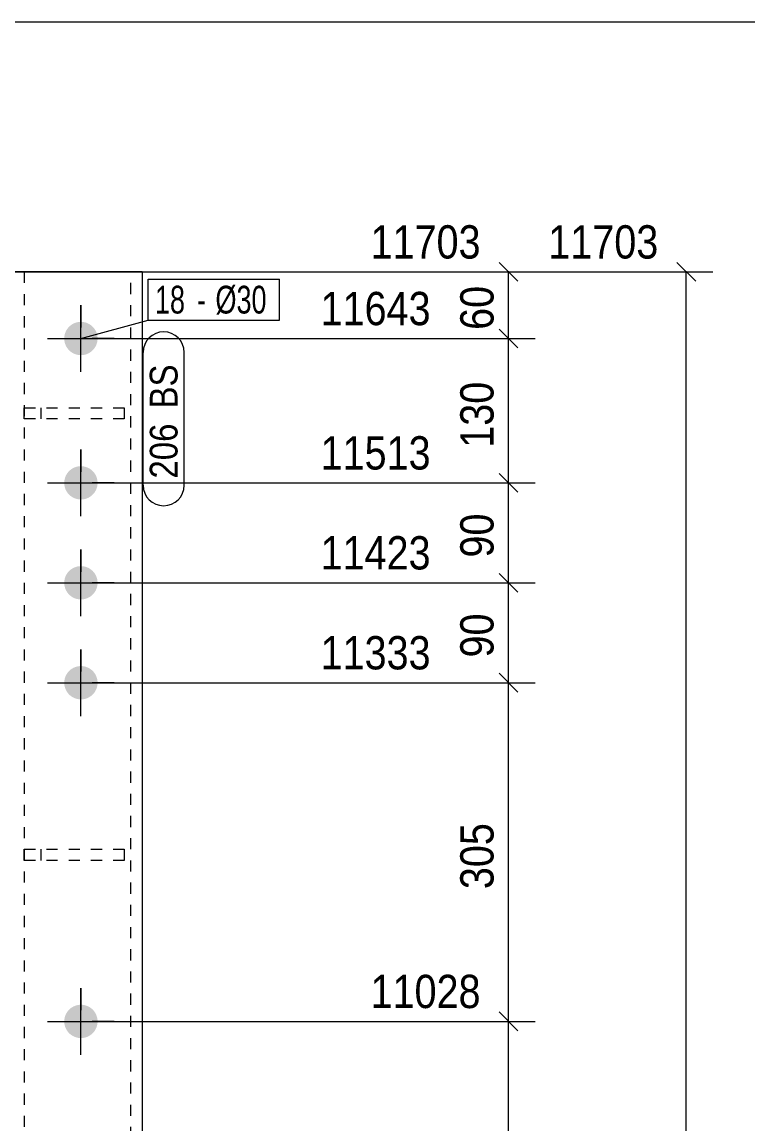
# Model space of a CAD drawing. Header units: millimetres. Extents: x 2 to 579, y 1 to 405.
# Drawn here: x 122.7 to 188, y 305.8 to 405 of the extents above; entities that cross this region are included whole.
import ezdxf

# ---------------------------------------------------------------- set-up
doc = ezdxf.new("R2010")
doc.units = ezdxf.units.MM
doc.linetypes.add('XKITLINE00', pattern=[0])
doc.linetypes.add('XKITLINE01', pattern=[4, 1, -1, 1, -1])
for name, color, linetype, lineweight in [('Bolt', 3, 'Continuous', 0), ('BoltMark', 7, 'Continuous', 0), ('Dimensions', 7, 'Continuous', 0), ('DrawingSheet', 5, 'Continuous', 0), ('Part', 2, 'Continuous', 0), ('PartMark', 7, 'Continuous', 0)]:
    doc.layers.add(name, color=color, linetype=linetype, lineweight=lineweight)
doc.styles.add('ARIAL', font='ARIAL.TTF')
doc.styles.add('ARIAL_NARROW', font='ARIALN.TTF')

# ---------------------------------------------------------------- blocks, each defined once
blk = doc.blocks.new('*A25')
at = {"layer": 'Bolt', "color": 3, "linetype": 'XKITLINE00', "lineweight": 0}
for p, q in [((127.95, 379.5), (127.95, 377.502)), ((124.95, 376.5), (126.948, 376.5)), ((130.95, 376.5), (128.952, 376.5)), ((127.95, 373.5), (127.95, 375.498)), ((127.95, 366.5), (127.95, 364.502)), ((124.95, 363.5), (126.948, 363.5)), ((130.95, 363.5), (128.952, 363.5)), ((127.95, 360.5), (127.95, 362.498)), ((127.95, 357.5), (127.95, 355.502)), ((124.95, 354.5), (126.948, 354.5)), ((130.95, 354.5), (128.952, 354.5)), ((127.95, 351.5), (127.95, 353.498)), ((127.95, 348.5), (127.95, 346.502)), ((124.95, 345.5), (126.948, 345.5)), ((130.95, 345.5), (128.952, 345.5)), ((127.95, 342.5), (127.95, 344.498)), ((127.95, 318), (127.95, 316.002)), ((124.95, 315), (126.948, 315)), ((130.95, 315), (128.952, 315)), ((127.95, 312), (127.95, 313.998))]:
    blk.add_line(p, q, dxfattribs=at)
blk = doc.blocks.new('*A26')
at = {"layer": 'Bolt'}
for points in [[(126.45, 376.537), (126.452, 376.574), (126.454, 376.61), (126.457, 376.647), (126.461, 376.684), (126.466, 376.72), (126.472, 376.756), (126.479, 376.793), (126.486, 376.829), (126.495, 376.864), (126.504, 376.9), (126.515, 376.935), (126.526, 376.971), (126.538, 377.005), (126.551, 377.04), (126.564, 377.074), (126.579, 377.108), (126.594, 377.141), (126.61, 377.174), (126.627, 377.207), (126.645, 377.239), (126.663, 377.271), (126.683, 377.302), (126.703, 377.333), (126.724, 377.364), (126.745, 377.394), (126.767, 377.423), (126.79, 377.452), (126.814, 377.48), (126.839, 377.507), (126.864, 377.534), (126.889, 377.561), (126.916, 377.586), (126.943, 377.611), (126.97, 377.636), (126.998, 377.66), (127.027, 377.683), (127.056, 377.705), (127.086, 377.726), (127.117, 377.747), (127.148, 377.767), (127.179, 377.787), (127.211, 377.805), (127.243, 377.823), (127.276, 377.84), (127.309, 377.856), (127.342, 377.871), (127.376, 377.886), (127.41, 377.899), (127.445, 377.912), (127.479, 377.924), (127.515, 377.935), (127.55, 377.946), (127.586, 377.955), (127.621, 377.964), (127.657, 377.971), (127.694, 377.978), (127.73, 377.984), (127.766, 377.989), (127.803, 377.993), (127.84, 377.996), (127.876, 377.998), (127.913, 378), (127.95, 378), (127.987, 378), (128.024, 377.998), (128.06, 377.996), (128.097, 377.993), (128.134, 377.989), (128.17, 377.984), (128.206, 377.978), (128.243, 377.971), (128.279, 377.964), (128.314, 377.955), (128.35, 377.946), (128.385, 377.935), (128.421, 377.924), (128.455, 377.912), (128.49, 377.899), (128.524, 377.886), (128.558, 377.871), (128.591, 377.856), (128.624, 377.84), (128.657, 377.823), (128.689, 377.805), (128.721, 377.787), (128.752, 377.767), (128.783, 377.747), (128.814, 377.726), (128.844, 377.705), (128.873, 377.683), (128.902, 377.66), (128.93, 377.636), (128.957, 377.611), (128.984, 377.586), (129.011, 377.561), (129.036, 377.534), (129.061, 377.507), (129.086, 377.48), (129.11, 377.452), (129.133, 377.423), (129.155, 377.394), (129.176, 377.364), (129.197, 377.333), (129.217, 377.302), (129.237, 377.271), (129.255, 377.239), (129.273, 377.207), (129.29, 377.174), (129.306, 377.141), (129.321, 377.108), (129.336, 377.074), (129.349, 377.04), (129.362, 377.005), (129.374, 376.971), (129.385, 376.935), (129.396, 376.9), (129.405, 376.864), (129.414, 376.829), (129.421, 376.793), (129.428, 376.756), (129.434, 376.72), (129.439, 376.684), (129.443, 376.647), (129.446, 376.61), (129.448, 376.574), (129.45, 376.537), (129.45, 376.5), (129.45, 376.463), (129.448, 376.426), (129.446, 376.39), (129.443, 376.353), (129.439, 376.316), (129.434, 376.28), (129.428, 376.244), (129.421, 376.207), (129.414, 376.171), (129.405, 376.136), (129.396, 376.1), (129.385, 376.065), (129.374, 376.029), (129.362, 375.995), (129.349, 375.96), (129.336, 375.926), (129.321, 375.892), (129.306, 375.859), (129.29, 375.826), (129.273, 375.793), (129.255, 375.761), (129.237, 375.729), (129.217, 375.698), (129.197, 375.667), (129.176, 375.636), (129.155, 375.606), (129.133, 375.577), (129.11, 375.548), (129.086, 375.52), (129.061, 375.493), (129.036, 375.466), (129.011, 375.439), (128.984, 375.414), (128.957, 375.389), (128.93, 375.364), (128.902, 375.34), (128.873, 375.317), (128.844, 375.295), (128.814, 375.274), (128.783, 375.253), (128.752, 375.233), (128.721, 375.213), (128.689, 375.195), (128.657, 375.177), (128.624, 375.16), (128.591, 375.144), (128.558, 375.129), (128.524, 375.114), (128.49, 375.101), (128.455, 375.088), (128.421, 375.076), (128.385, 375.065), (128.35, 375.054), (128.314, 375.045), (128.279, 375.036), (128.243, 375.029), (128.206, 375.022), (128.17, 375.016), (128.134, 375.011), (128.097, 375.007), (128.06, 375.004), (128.024, 375.002), (127.987, 375), (127.95, 375), (127.913, 375), (127.876, 375.002), (127.84, 375.004), (127.803, 375.007), (127.766, 375.011), (127.73, 375.016), (127.694, 375.022), (127.657, 375.029), (127.621, 375.036), (127.586, 375.045), (127.55, 375.054), (127.515, 375.065), (127.479, 375.076), (127.445, 375.088), (127.41, 375.101), (127.376, 375.114), (127.342, 375.129), (127.309, 375.144), (127.276, 375.16), (127.243, 375.177), (127.211, 375.195), (127.179, 375.213), (127.148, 375.233), (127.117, 375.253), (127.086, 375.274), (127.056, 375.295), (127.027, 375.317), (126.998, 375.34), (126.97, 375.364), (126.943, 375.389), (126.916, 375.414), (126.889, 375.439), (126.864, 375.466), (126.839, 375.493), (126.814, 375.52), (126.79, 375.548), (126.767, 375.577), (126.745, 375.606), (126.724, 375.636), (126.703, 375.667), (126.683, 375.698), (126.663, 375.729), (126.645, 375.761), (126.627, 375.793), (126.61, 375.826), (126.594, 375.859), (126.579, 375.892), (126.564, 375.926), (126.551, 375.96), (126.538, 375.995), (126.526, 376.029), (126.515, 376.065), (126.504, 376.1), (126.495, 376.136), (126.486, 376.171), (126.479, 376.207), (126.472, 376.244), (126.466, 376.28), (126.461, 376.316), (126.457, 376.353), (126.454, 376.39), (126.452, 376.426), (126.45, 376.463), (126.45, 376.5)], [(126.45, 363.537), (126.452, 363.574), (126.454, 363.61), (126.457, 363.647), (126.461, 363.684), (126.466, 363.72), (126.472, 363.756), (126.479, 363.793), (126.486, 363.829), (126.495, 363.864), (126.504, 363.9), (126.515, 363.935), (126.526, 363.971), (126.538, 364.005), (126.551, 364.04), (126.564, 364.074), (126.579, 364.108), (126.594, 364.141), (126.61, 364.174), (126.627, 364.207), (126.645, 364.239), (126.663, 364.271), (126.683, 364.302), (126.703, 364.333), (126.724, 364.364), (126.745, 364.394), (126.767, 364.423), (126.79, 364.452), (126.814, 364.48), (126.839, 364.507), (126.864, 364.534), (126.889, 364.561), (126.916, 364.586), (126.943, 364.611), (126.97, 364.636), (126.998, 364.66), (127.027, 364.683), (127.056, 364.705), (127.086, 364.726), (127.117, 364.747), (127.148, 364.767), (127.179, 364.787), (127.211, 364.805), (127.243, 364.823), (127.276, 364.84), (127.309, 364.856), (127.342, 364.871), (127.376, 364.886), (127.41, 364.899), (127.445, 364.912), (127.479, 364.924), (127.515, 364.935), (127.55, 364.946), (127.586, 364.955), (127.621, 364.964), (127.657, 364.971), (127.694, 364.978), (127.73, 364.984), (127.766, 364.989), (127.803, 364.993), (127.84, 364.996), (127.876, 364.998), (127.913, 365), (127.95, 365), (127.987, 365), (128.024, 364.998), (128.06, 364.996), (128.097, 364.993), (128.134, 364.989), (128.17, 364.984), (128.206, 364.978), (128.243, 364.971), (128.279, 364.964), (128.314, 364.955), (128.35, 364.946), (128.385, 364.935), (128.421, 364.924), (128.455, 364.912), (128.49, 364.899), (128.524, 364.886), (128.558, 364.871), (128.591, 364.856), (128.624, 364.84), (128.657, 364.823), (128.689, 364.805), (128.721, 364.787), (128.752, 364.767), (128.783, 364.747), (128.814, 364.726), (128.844, 364.705), (128.873, 364.683), (128.902, 364.66), (128.93, 364.636), (128.957, 364.611), (128.984, 364.586), (129.011, 364.561), (129.036, 364.534), (129.061, 364.507), (129.086, 364.48), (129.11, 364.452), (129.133, 364.423), (129.155, 364.394), (129.176, 364.364), (129.197, 364.333), (129.217, 364.302), (129.237, 364.271), (129.255, 364.239), (129.273, 364.207), (129.29, 364.174), (129.306, 364.141), (129.321, 364.108), (129.336, 364.074), (129.349, 364.04), (129.362, 364.005), (129.374, 363.971), (129.385, 363.935), (129.396, 363.9), (129.405, 363.864), (129.414, 363.829), (129.421, 363.793), (129.428, 363.756), (129.434, 363.72), (129.439, 363.684), (129.443, 363.647), (129.446, 363.61), (129.448, 363.574), (129.45, 363.537), (129.45, 363.5), (129.45, 363.463), (129.448, 363.426), (129.446, 363.39), (129.443, 363.353), (129.439, 363.316), (129.434, 363.28), (129.428, 363.244), (129.421, 363.207), (129.414, 363.171), (129.405, 363.136), (129.396, 363.1), (129.385, 363.065), (129.374, 363.029), (129.362, 362.995), (129.349, 362.96), (129.336, 362.926), (129.321, 362.892), (129.306, 362.859), (129.29, 362.826), (129.273, 362.793), (129.255, 362.761), (129.237, 362.729), (129.217, 362.698), (129.197, 362.667), (129.176, 362.636), (129.155, 362.606), (129.133, 362.577), (129.11, 362.548), (129.086, 362.52), (129.061, 362.493), (129.036, 362.466), (129.011, 362.439), (128.984, 362.414), (128.957, 362.389), (128.93, 362.364), (128.902, 362.34), (128.873, 362.317), (128.844, 362.295), (128.814, 362.274), (128.783, 362.253), (128.752, 362.233), (128.721, 362.213), (128.689, 362.195), (128.657, 362.177), (128.624, 362.16), (128.591, 362.144), (128.558, 362.129), (128.524, 362.114), (128.49, 362.101), (128.455, 362.088), (128.421, 362.076), (128.385, 362.065), (128.35, 362.054), (128.314, 362.045), (128.279, 362.036), (128.243, 362.029), (128.206, 362.022), (128.17, 362.016), (128.134, 362.011), (128.097, 362.007), (128.06, 362.004), (128.024, 362.002), (127.987, 362), (127.95, 362), (127.913, 362), (127.876, 362.002), (127.84, 362.004), (127.803, 362.007), (127.766, 362.011), (127.73, 362.016), (127.694, 362.022), (127.657, 362.029), (127.621, 362.036), (127.586, 362.045), (127.55, 362.054), (127.515, 362.065), (127.479, 362.076), (127.445, 362.088), (127.41, 362.101), (127.376, 362.114), (127.342, 362.129), (127.309, 362.144), (127.276, 362.16), (127.243, 362.177), (127.211, 362.195), (127.179, 362.213), (127.148, 362.233), (127.117, 362.253), (127.086, 362.274), (127.056, 362.295), (127.027, 362.317), (126.998, 362.34), (126.97, 362.364), (126.943, 362.389), (126.916, 362.414), (126.889, 362.439), (126.864, 362.466), (126.839, 362.493), (126.814, 362.52), (126.79, 362.548), (126.767, 362.577), (126.745, 362.606), (126.724, 362.636), (126.703, 362.667), (126.683, 362.698), (126.663, 362.729), (126.645, 362.761), (126.627, 362.793), (126.61, 362.826), (126.594, 362.859), (126.579, 362.892), (126.564, 362.926), (126.551, 362.96), (126.538, 362.995), (126.526, 363.029), (126.515, 363.065), (126.504, 363.1), (126.495, 363.136), (126.486, 363.171), (126.479, 363.207), (126.472, 363.244), (126.466, 363.28), (126.461, 363.316), (126.457, 363.353), (126.454, 363.39), (126.452, 363.426), (126.45, 363.463), (126.45, 363.5)], [(126.45, 354.537), (126.452, 354.574), (126.454, 354.61), (126.457, 354.647), (126.461, 354.684), (126.466, 354.72), (126.472, 354.756), (126.479, 354.793), (126.486, 354.829), (126.495, 354.864), (126.504, 354.9), (126.515, 354.935), (126.526, 354.971), (126.538, 355.005), (126.551, 355.04), (126.564, 355.074), (126.579, 355.108), (126.594, 355.141), (126.61, 355.174), (126.627, 355.207), (126.645, 355.239), (126.663, 355.271), (126.683, 355.302), (126.703, 355.333), (126.724, 355.364), (126.745, 355.394), (126.767, 355.423), (126.79, 355.452), (126.814, 355.48), (126.839, 355.507), (126.864, 355.534), (126.889, 355.561), (126.916, 355.586), (126.943, 355.611), (126.97, 355.636), (126.998, 355.66), (127.027, 355.683), (127.056, 355.705), (127.086, 355.726), (127.117, 355.747), (127.148, 355.767), (127.179, 355.787), (127.211, 355.805), (127.243, 355.823), (127.276, 355.84), (127.309, 355.856), (127.342, 355.871), (127.376, 355.886), (127.41, 355.899), (127.445, 355.912), (127.479, 355.924), (127.515, 355.935), (127.55, 355.946), (127.586, 355.955), (127.621, 355.964), (127.657, 355.971), (127.694, 355.978), (127.73, 355.984), (127.766, 355.989), (127.803, 355.993), (127.84, 355.996), (127.876, 355.998), (127.913, 356), (127.95, 356), (127.987, 356), (128.024, 355.998), (128.06, 355.996), (128.097, 355.993), (128.134, 355.989), (128.17, 355.984), (128.206, 355.978), (128.243, 355.971), (128.279, 355.964), (128.314, 355.955), (128.35, 355.946), (128.385, 355.935), (128.421, 355.924), (128.455, 355.912), (128.49, 355.899), (128.524, 355.886), (128.558, 355.871), (128.591, 355.856), (128.624, 355.84), (128.657, 355.823), (128.689, 355.805), (128.721, 355.787), (128.752, 355.767), (128.783, 355.747), (128.814, 355.726), (128.844, 355.705), (128.873, 355.683), (128.902, 355.66), (128.93, 355.636), (128.957, 355.611), (128.984, 355.586), (129.011, 355.561), (129.036, 355.534), (129.061, 355.507), (129.086, 355.48), (129.11, 355.452), (129.133, 355.423), (129.155, 355.394), (129.176, 355.364), (129.197, 355.333), (129.217, 355.302), (129.237, 355.271), (129.255, 355.239), (129.273, 355.207), (129.29, 355.174), (129.306, 355.141), (129.321, 355.108), (129.336, 355.074), (129.349, 355.04), (129.362, 355.005), (129.374, 354.971), (129.385, 354.935), (129.396, 354.9), (129.405, 354.864), (129.414, 354.829), (129.421, 354.793), (129.428, 354.756), (129.434, 354.72), (129.439, 354.684), (129.443, 354.647), (129.446, 354.61), (129.448, 354.574), (129.45, 354.537), (129.45, 354.5), (129.45, 354.463), (129.448, 354.426), (129.446, 354.39), (129.443, 354.353), (129.439, 354.316), (129.434, 354.28), (129.428, 354.244), (129.421, 354.207), (129.414, 354.171), (129.405, 354.136), (129.396, 354.1), (129.385, 354.065), (129.374, 354.029), (129.362, 353.995), (129.349, 353.96), (129.336, 353.926), (129.321, 353.892), (129.306, 353.859), (129.29, 353.826), (129.273, 353.793), (129.255, 353.761), (129.237, 353.729), (129.217, 353.698), (129.197, 353.667), (129.176, 353.636), (129.155, 353.606), (129.133, 353.577), (129.11, 353.548), (129.086, 353.52), (129.061, 353.493), (129.036, 353.466), (129.011, 353.439), (128.984, 353.414), (128.957, 353.389), (128.93, 353.364), (128.902, 353.34), (128.873, 353.317), (128.844, 353.295), (128.814, 353.274), (128.783, 353.253), (128.752, 353.233), (128.721, 353.213), (128.689, 353.195), (128.657, 353.177), (128.624, 353.16), (128.591, 353.144), (128.558, 353.129), (128.524, 353.114), (128.49, 353.101), (128.455, 353.088), (128.421, 353.076), (128.385, 353.065), (128.35, 353.054), (128.314, 353.045), (128.279, 353.036), (128.243, 353.029), (128.206, 353.022), (128.17, 353.016), (128.134, 353.011), (128.097, 353.007), (128.06, 353.004), (128.024, 353.002), (127.987, 353), (127.95, 353), (127.913, 353), (127.876, 353.002), (127.84, 353.004), (127.803, 353.007), (127.766, 353.011), (127.73, 353.016), (127.694, 353.022), (127.657, 353.029), (127.621, 353.036), (127.586, 353.045), (127.55, 353.054), (127.515, 353.065), (127.479, 353.076), (127.445, 353.088), (127.41, 353.101), (127.376, 353.114), (127.342, 353.129), (127.309, 353.144), (127.276, 353.16), (127.243, 353.177), (127.211, 353.195), (127.179, 353.213), (127.148, 353.233), (127.117, 353.253), (127.086, 353.274), (127.056, 353.295), (127.027, 353.317), (126.998, 353.34), (126.97, 353.364), (126.943, 353.389), (126.916, 353.414), (126.889, 353.439), (126.864, 353.466), (126.839, 353.493), (126.814, 353.52), (126.79, 353.548), (126.767, 353.577), (126.745, 353.606), (126.724, 353.636), (126.703, 353.667), (126.683, 353.698), (126.663, 353.729), (126.645, 353.761), (126.627, 353.793), (126.61, 353.826), (126.594, 353.859), (126.579, 353.892), (126.564, 353.926), (126.551, 353.96), (126.538, 353.995), (126.526, 354.029), (126.515, 354.065), (126.504, 354.1), (126.495, 354.136), (126.486, 354.171), (126.479, 354.207), (126.472, 354.244), (126.466, 354.28), (126.461, 354.316), (126.457, 354.353), (126.454, 354.39), (126.452, 354.426), (126.45, 354.463), (126.45, 354.5)], [(126.45, 345.537), (126.452, 345.574), (126.454, 345.61), (126.457, 345.647), (126.461, 345.684), (126.466, 345.72), (126.472, 345.756), (126.479, 345.793), (126.486, 345.829), (126.495, 345.864), (126.504, 345.9), (126.515, 345.935), (126.526, 345.971), (126.538, 346.005), (126.551, 346.04), (126.564, 346.074), (126.579, 346.108), (126.594, 346.141), (126.61, 346.174), (126.627, 346.207), (126.645, 346.239), (126.663, 346.271), (126.683, 346.302), (126.703, 346.333), (126.724, 346.364), (126.745, 346.394), (126.767, 346.423), (126.79, 346.452), (126.814, 346.48), (126.839, 346.507), (126.864, 346.534), (126.889, 346.561), (126.916, 346.586), (126.943, 346.611), (126.97, 346.636), (126.998, 346.66), (127.027, 346.683), (127.056, 346.705), (127.086, 346.726), (127.117, 346.747), (127.148, 346.767), (127.179, 346.787), (127.211, 346.805), (127.243, 346.823), (127.276, 346.84), (127.309, 346.856), (127.342, 346.871), (127.376, 346.886), (127.41, 346.899), (127.445, 346.912), (127.479, 346.924), (127.515, 346.935), (127.55, 346.946), (127.586, 346.955), (127.621, 346.964), (127.657, 346.971), (127.694, 346.978), (127.73, 346.984), (127.766, 346.989), (127.803, 346.993), (127.84, 346.996), (127.876, 346.998), (127.913, 347), (127.95, 347), (127.987, 347), (128.024, 346.998), (128.06, 346.996), (128.097, 346.993), (128.134, 346.989), (128.17, 346.984), (128.206, 346.978), (128.243, 346.971), (128.279, 346.964), (128.314, 346.955), (128.35, 346.946), (128.385, 346.935), (128.421, 346.924), (128.455, 346.912), (128.49, 346.899), (128.524, 346.886), (128.558, 346.871), (128.591, 346.856), (128.624, 346.84), (128.657, 346.823), (128.689, 346.805), (128.721, 346.787), (128.752, 346.767), (128.783, 346.747), (128.814, 346.726), (128.844, 346.705), (128.873, 346.683), (128.902, 346.66), (128.93, 346.636), (128.957, 346.611), (128.984, 346.586), (129.011, 346.561), (129.036, 346.534), (129.061, 346.507), (129.086, 346.48), (129.11, 346.452), (129.133, 346.423), (129.155, 346.394), (129.176, 346.364), (129.197, 346.333), (129.217, 346.302), (129.237, 346.271), (129.255, 346.239), (129.273, 346.207), (129.29, 346.174), (129.306, 346.141), (129.321, 346.108), (129.336, 346.074), (129.349, 346.04), (129.362, 346.005), (129.374, 345.971), (129.385, 345.935), (129.396, 345.9), (129.405, 345.864), (129.414, 345.829), (129.421, 345.793), (129.428, 345.756), (129.434, 345.72), (129.439, 345.684), (129.443, 345.647), (129.446, 345.61), (129.448, 345.574), (129.45, 345.537), (129.45, 345.5), (129.45, 345.463), (129.448, 345.426), (129.446, 345.39), (129.443, 345.353), (129.439, 345.316), (129.434, 345.28), (129.428, 345.244), (129.421, 345.207), (129.414, 345.171), (129.405, 345.136), (129.396, 345.1), (129.385, 345.065), (129.374, 345.029), (129.362, 344.995), (129.349, 344.96), (129.336, 344.926), (129.321, 344.892), (129.306, 344.859), (129.29, 344.826), (129.273, 344.793), (129.255, 344.761), (129.237, 344.729), (129.217, 344.698), (129.197, 344.667), (129.176, 344.636), (129.155, 344.606), (129.133, 344.577), (129.11, 344.548), (129.086, 344.52), (129.061, 344.493), (129.036, 344.466), (129.011, 344.439), (128.984, 344.414), (128.957, 344.389), (128.93, 344.364), (128.902, 344.34), (128.873, 344.317), (128.844, 344.295), (128.814, 344.274), (128.783, 344.253), (128.752, 344.233), (128.721, 344.213), (128.689, 344.195), (128.657, 344.177), (128.624, 344.16), (128.591, 344.144), (128.558, 344.129), (128.524, 344.114), (128.49, 344.101), (128.455, 344.088), (128.421, 344.076), (128.385, 344.065), (128.35, 344.054), (128.314, 344.045), (128.279, 344.036), (128.243, 344.029), (128.206, 344.022), (128.17, 344.016), (128.134, 344.011), (128.097, 344.007), (128.06, 344.004), (128.024, 344.002), (127.987, 344), (127.95, 344), (127.913, 344), (127.876, 344.002), (127.84, 344.004), (127.803, 344.007), (127.766, 344.011), (127.73, 344.016), (127.694, 344.022), (127.657, 344.029), (127.621, 344.036), (127.586, 344.045), (127.55, 344.054), (127.515, 344.065), (127.479, 344.076), (127.445, 344.088), (127.41, 344.101), (127.376, 344.114), (127.342, 344.129), (127.309, 344.144), (127.276, 344.16), (127.243, 344.177), (127.211, 344.195), (127.179, 344.213), (127.148, 344.233), (127.117, 344.253), (127.086, 344.274), (127.056, 344.295), (127.027, 344.317), (126.998, 344.34), (126.97, 344.364), (126.943, 344.389), (126.916, 344.414), (126.889, 344.439), (126.864, 344.466), (126.839, 344.493), (126.814, 344.52), (126.79, 344.548), (126.767, 344.577), (126.745, 344.606), (126.724, 344.636), (126.703, 344.667), (126.683, 344.698), (126.663, 344.729), (126.645, 344.761), (126.627, 344.793), (126.61, 344.826), (126.594, 344.859), (126.579, 344.892), (126.564, 344.926), (126.551, 344.96), (126.538, 344.995), (126.526, 345.029), (126.515, 345.065), (126.504, 345.1), (126.495, 345.136), (126.486, 345.171), (126.479, 345.207), (126.472, 345.244), (126.466, 345.28), (126.461, 345.316), (126.457, 345.353), (126.454, 345.39), (126.452, 345.426), (126.45, 345.463), (126.45, 345.5)], [(126.45, 315.037), (126.452, 315.074), (126.454, 315.11), (126.457, 315.147), (126.461, 315.184), (126.466, 315.22), (126.472, 315.256), (126.479, 315.293), (126.486, 315.329), (126.495, 315.364), (126.504, 315.4), (126.515, 315.435), (126.526, 315.471), (126.538, 315.505), (126.551, 315.54), (126.564, 315.574), (126.579, 315.608), (126.594, 315.641), (126.61, 315.674), (126.627, 315.707), (126.645, 315.739), (126.663, 315.771), (126.683, 315.802), (126.703, 315.833), (126.724, 315.864), (126.745, 315.894), (126.767, 315.923), (126.79, 315.952), (126.814, 315.98), (126.839, 316.007), (126.864, 316.034), (126.889, 316.061), (126.916, 316.086), (126.943, 316.111), (126.97, 316.136), (126.998, 316.16), (127.027, 316.183), (127.056, 316.205), (127.086, 316.226), (127.117, 316.247), (127.148, 316.267), (127.179, 316.287), (127.211, 316.305), (127.243, 316.323), (127.276, 316.34), (127.309, 316.356), (127.342, 316.371), (127.376, 316.386), (127.41, 316.399), (127.445, 316.412), (127.479, 316.424), (127.515, 316.435), (127.55, 316.446), (127.586, 316.455), (127.621, 316.464), (127.657, 316.471), (127.694, 316.478), (127.73, 316.484), (127.766, 316.489), (127.803, 316.493), (127.84, 316.496), (127.876, 316.498), (127.913, 316.5), (127.95, 316.5), (127.987, 316.5), (128.024, 316.498), (128.06, 316.496), (128.097, 316.493), (128.134, 316.489), (128.17, 316.484), (128.206, 316.478), (128.243, 316.471), (128.279, 316.464), (128.314, 316.455), (128.35, 316.446), (128.385, 316.435), (128.421, 316.424), (128.455, 316.412), (128.49, 316.399), (128.524, 316.386), (128.558, 316.371), (128.591, 316.356), (128.624, 316.34), (128.657, 316.323), (128.689, 316.305), (128.721, 316.287), (128.752, 316.267), (128.783, 316.247), (128.814, 316.226), (128.844, 316.205), (128.873, 316.183), (128.902, 316.16), (128.93, 316.136), (128.957, 316.111), (128.984, 316.086), (129.011, 316.061), (129.036, 316.034), (129.061, 316.007), (129.086, 315.98), (129.11, 315.952), (129.133, 315.923), (129.155, 315.894), (129.176, 315.864), (129.197, 315.833), (129.217, 315.802), (129.237, 315.771), (129.255, 315.739), (129.273, 315.707), (129.29, 315.674), (129.306, 315.641), (129.321, 315.608), (129.336, 315.574), (129.349, 315.54), (129.362, 315.505), (129.374, 315.471), (129.385, 315.435), (129.396, 315.4), (129.405, 315.364), (129.414, 315.329), (129.421, 315.293), (129.428, 315.256), (129.434, 315.22), (129.439, 315.184), (129.443, 315.147), (129.446, 315.11), (129.448, 315.074), (129.45, 315.037), (129.45, 315), (129.45, 314.963), (129.448, 314.926), (129.446, 314.89), (129.443, 314.853), (129.439, 314.816), (129.434, 314.78), (129.428, 314.744), (129.421, 314.707), (129.414, 314.671), (129.405, 314.636), (129.396, 314.6), (129.385, 314.565), (129.374, 314.529), (129.362, 314.495), (129.349, 314.46), (129.336, 314.426), (129.321, 314.392), (129.306, 314.359), (129.29, 314.326), (129.273, 314.293), (129.255, 314.261), (129.237, 314.229), (129.217, 314.198), (129.197, 314.167), (129.176, 314.136), (129.155, 314.106), (129.133, 314.077), (129.11, 314.048), (129.086, 314.02), (129.061, 313.993), (129.036, 313.966), (129.011, 313.939), (128.984, 313.914), (128.957, 313.889), (128.93, 313.864), (128.902, 313.84), (128.873, 313.817), (128.844, 313.795), (128.814, 313.774), (128.783, 313.753), (128.752, 313.733), (128.721, 313.713), (128.689, 313.695), (128.657, 313.677), (128.624, 313.66), (128.591, 313.644), (128.558, 313.629), (128.524, 313.614), (128.49, 313.601), (128.455, 313.588), (128.421, 313.576), (128.385, 313.565), (128.35, 313.554), (128.314, 313.545), (128.279, 313.536), (128.243, 313.529), (128.206, 313.522), (128.17, 313.516), (128.134, 313.511), (128.097, 313.507), (128.06, 313.504), (128.024, 313.502), (127.987, 313.5), (127.95, 313.5), (127.913, 313.5), (127.876, 313.502), (127.84, 313.504), (127.803, 313.507), (127.766, 313.511), (127.73, 313.516), (127.694, 313.522), (127.657, 313.529), (127.621, 313.536), (127.586, 313.545), (127.55, 313.554), (127.515, 313.565), (127.479, 313.576), (127.445, 313.588), (127.41, 313.601), (127.376, 313.614), (127.342, 313.629), (127.309, 313.644), (127.276, 313.66), (127.243, 313.677), (127.211, 313.695), (127.179, 313.713), (127.148, 313.733), (127.117, 313.753), (127.086, 313.774), (127.056, 313.795), (127.027, 313.817), (126.998, 313.84), (126.97, 313.864), (126.943, 313.889), (126.916, 313.914), (126.889, 313.939), (126.864, 313.966), (126.839, 313.993), (126.814, 314.02), (126.79, 314.048), (126.767, 314.077), (126.745, 314.106), (126.724, 314.136), (126.703, 314.167), (126.683, 314.198), (126.663, 314.229), (126.645, 314.261), (126.627, 314.293), (126.61, 314.326), (126.594, 314.359), (126.579, 314.392), (126.564, 314.426), (126.551, 314.46), (126.538, 314.495), (126.526, 314.529), (126.515, 314.565), (126.504, 314.6), (126.495, 314.636), (126.486, 314.671), (126.479, 314.707), (126.472, 314.744), (126.466, 314.78), (126.461, 314.816), (126.457, 314.853), (126.454, 314.89), (126.452, 314.926), (126.45, 314.963), (126.45, 315)]]:
    blk.add_hatch(color=3, dxfattribs=at).paths.add_polyline_path(points, flags=17)
at = {"layer": 'Bolt', "color": 3, "linetype": 'XKITLINE00', "lineweight": 0}
for p, q in [((127.95, 373.5), (127.95, 379.5)), ((124.95, 376.5), (130.95, 376.5)), ((127.95, 360.5), (127.95, 366.5)), ((124.95, 363.5), (130.95, 363.5)), ((127.95, 351.5), (127.95, 357.5)), ((124.95, 354.5), (130.95, 354.5)), ((127.95, 342.5), (127.95, 348.5)), ((124.95, 345.5), (130.95, 345.5)), ((127.95, 312), (127.95, 318)), ((124.95, 315), (130.95, 315))]:
    blk.add_line(p, q, dxfattribs=at)
blk = doc.blocks.new('*A29')
at = {"layer": 'Part', "color": 7, "linetype": 'XKITLINE01', "lineweight": 0}
for p, q in [((132.45, 382.5), (112.45, 382.5)), ((122.85, 382.5), (122.85, 204.5)), ((132.45, 246.5), (132.45, 382.5))]:
    blk.add_line(p, q, dxfattribs=at)
blk = doc.blocks.new('*A30')
at = {"layer": 'Part', "color": 7, "linetype": 'XKITLINE01', "lineweight": 0}
for p, q in [((122.85, 370.257), (131.85, 370.257)), ((122.85, 369.257), (122.85, 370.257)), ((124.35, 370.257), (124.35, 369.257)), ((131.85, 370.257), (131.85, 369.257)), ((131.85, 369.257), (122.85, 369.257))]:
    blk.add_line(p, q, dxfattribs=at)
blk = doc.blocks.new('*A32')
at = {"layer": 'Part', "color": 7, "linetype": 'XKITLINE01', "lineweight": 0}
for p, q in [((122.85, 330.5), (131.85, 330.5)), ((122.85, 329.5), (122.85, 330.5)), ((124.35, 330.5), (124.35, 329.5)), ((131.85, 330.5), (131.85, 329.5)), ((131.85, 329.5), (122.85, 329.5))]:
    blk.add_line(p, q, dxfattribs=at)
blk = doc.blocks.new('*A39')
at = {"layer": 'Part', "color": 7, "linetype": 'XKITLINE01', "lineweight": 0}
for q in [(111.45, 382.5), (133.45, 246.5)]:
    blk.add_line((133.45, 382.5), q, dxfattribs=at)
blk = doc.blocks.new('*A40')
at = {"layer": 'Part', "color": 2, "linetype": 'XKITLINE00', "lineweight": 0}
for p, q in [((111.45, 382.5), (133.45, 382.5)), ((133.45, 382.5), (133.45, 246.5))]:
    blk.add_line(p, q, dxfattribs=at)
blk = doc.blocks.new('*A57')
at = {"layer": 'DrawingSheet', "color": 5, "linetype": 'XKITLINE00', "lineweight": 0}
blk.add_line((579, 405), (5, 405), dxfattribs=at)
blk = doc.blocks.new('*A98')
at = {"layer": 'Dimensions', "color": 7, "linetype": 'XKITLINE00', "lineweight": 0}
for p, q in [((181.601, 383.349), (183.299, 381.651)), ((133.45, 382.5), (184.85, 382.5)), ((182.45, 159.4), (182.45, 382.5))]:
    blk.add_line(p, q, dxfattribs=at)
at = {"layer": 'Dimensions', "color": 3}
blk.add_point((182.45, 382.5), dxfattribs=at)
at = {"layer": 'Dimensions', "color": 3, "style": 'ARIAL', "width": 0.85}
blk.add_text('11703', height=3, dxfattribs=at).set_placement((170.025, 383.7))
blk = doc.blocks.new('*A108')
at = {"layer": 'Dimensions', "color": 7, "linetype": 'XKITLINE00', "lineweight": 0}
for p, q in [((165.601, 315.849), (167.299, 314.151)), ((128.95, 315), (168.85, 315)), ((166.45, 284.5), (166.45, 315)), ((165.601, 285.349), (167.299, 283.651)), ((128.95, 284.5), (168.85, 284.5))]:
    blk.add_line(p, q, dxfattribs=at)
at = {"layer": 'Dimensions', "color": 3}
for p in [(166.45, 315), (166.45, 284.5)]:
    blk.add_point(p, dxfattribs=at)
at = {"layer": 'Dimensions', "color": 3, "style": 'ARIAL', "width": 0.85}
blk.add_text('11028', height=3, dxfattribs=at).set_placement((154.025, 316.2))
blk.add_text('305', height=3, rotation=90.00021, dxfattribs=at).set_placement((165.1, 296.412))
blk = doc.blocks.new('*A109')
at = {"layer": 'Dimensions', "color": 7, "linetype": 'XKITLINE00', "lineweight": 0}
for p, q in [((165.601, 346.349), (167.299, 344.651)), ((128.95, 345.5), (168.85, 345.5)), ((166.45, 315), (166.45, 345.5)), ((165.601, 315.849), (167.299, 314.151)), ((128.95, 315), (168.85, 315))]:
    blk.add_line(p, q, dxfattribs=at)
at = {"layer": 'Dimensions', "color": 3}
for p in [(166.45, 345.5), (166.45, 315)]:
    blk.add_point(p, dxfattribs=at)
at = {"layer": 'Dimensions', "color": 3, "style": 'ARIAL', "width": 0.85}
blk.add_text('11333', height=3, dxfattribs=at).set_placement((149.525, 346.7))
blk.add_text('305', height=3, rotation=90.00021, dxfattribs=at).set_placement((165.1, 326.912))
blk = doc.blocks.new('*A110')
at = {"layer": 'Dimensions', "color": 7, "linetype": 'XKITLINE00', "lineweight": 0}
for p, q in [((165.601, 355.349), (167.299, 353.651)), ((128.95, 354.5), (168.85, 354.5)), ((166.45, 345.5), (166.45, 354.5)), ((165.601, 346.349), (167.299, 344.651)), ((128.95, 345.5), (168.85, 345.5))]:
    blk.add_line(p, q, dxfattribs=at)
at = {"layer": 'Dimensions', "color": 3}
for p in [(166.45, 354.5), (166.45, 345.5)]:
    blk.add_point(p, dxfattribs=at)
at = {"layer": 'Dimensions', "color": 3, "style": 'ARIAL', "width": 0.85}
blk.add_text('11423', height=3, dxfattribs=at).set_placement((149.525, 355.7))
blk.add_text('90', height=3, rotation=90.00021, dxfattribs=at).set_placement((165.1, 347.775))
blk = doc.blocks.new('*A111')
at = {"layer": 'Dimensions', "color": 7, "linetype": 'XKITLINE00', "lineweight": 0}
for p, q in [((165.601, 364.349), (167.299, 362.651)), ((128.95, 363.5), (168.85, 363.5)), ((166.45, 354.5), (166.45, 363.5)), ((165.601, 355.349), (167.299, 353.651)), ((128.95, 354.5), (168.85, 354.5))]:
    blk.add_line(p, q, dxfattribs=at)
at = {"layer": 'Dimensions', "color": 3}
for p in [(166.45, 363.5), (166.45, 354.5)]:
    blk.add_point(p, dxfattribs=at)
at = {"layer": 'Dimensions', "color": 3, "style": 'ARIAL', "width": 0.85}
blk.add_text('11513', height=3, dxfattribs=at).set_placement((149.525, 364.7))
blk.add_text('90', height=3, rotation=90.00021, dxfattribs=at).set_placement((165.1, 356.775))
blk = doc.blocks.new('*A112')
at = {"layer": 'Dimensions', "color": 7, "linetype": 'XKITLINE00', "lineweight": 0}
for p, q in [((165.601, 377.349), (167.299, 375.651)), ((128.95, 376.5), (168.85, 376.5)), ((166.45, 363.5), (166.45, 376.5)), ((165.601, 364.349), (167.299, 362.651)), ((128.95, 363.5), (168.85, 363.5))]:
    blk.add_line(p, q, dxfattribs=at)
at = {"layer": 'Dimensions', "color": 3}
for p in [(166.45, 376.5), (166.45, 363.5)]:
    blk.add_point(p, dxfattribs=at)
at = {"layer": 'Dimensions', "color": 3, "style": 'ARIAL', "width": 0.85}
blk.add_text('11643', height=3, dxfattribs=at).set_placement((149.525, 377.7))
blk.add_text('130', height=3, rotation=90.00021, dxfattribs=at).set_placement((165.1, 366.662))
blk = doc.blocks.new('*A113')
at = {"layer": 'Dimensions', "color": 7, "linetype": 'XKITLINE00', "lineweight": 0}
for p, q in [((165.601, 383.349), (167.299, 381.651)), ((133.45, 382.5), (168.85, 382.5)), ((166.45, 376.5), (166.45, 382.5)), ((165.601, 377.349), (167.299, 375.651)), ((128.95, 376.5), (168.85, 376.5))]:
    blk.add_line(p, q, dxfattribs=at)
at = {"layer": 'Dimensions', "color": 3}
for p in [(166.45, 382.5), (166.45, 376.5)]:
    blk.add_point(p, dxfattribs=at)
at = {"layer": 'Dimensions', "color": 3, "style": 'ARIAL', "width": 0.85}
blk.add_text('11703', height=3, dxfattribs=at).set_placement((154.025, 383.7))
blk.add_text('60', height=3, rotation=90.00021, dxfattribs=at).set_placement((165.1, 377.275))
blk = doc.blocks.new('*A114')
at = {"layer": 'BoltMark', "color": 7, "linetype": 'XKITLINE00', "lineweight": 0}
for p, q in [((134.012, 381.85), (145.828, 381.85)), ((134.012, 378.15), (134.012, 381.85)), ((145.828, 378.15), (145.828, 381.85)), ((127.95, 376.5), (134.012, 378.15)), ((134.012, 378.15), (145.828, 378.15))]:
    blk.add_line(p, q, dxfattribs=at)
at = {"layer": 'BoltMark', "color": 3, "style": 'ARIAL_NARROW', "width": 0.85}
for s, p in [('18', (134.612, 378.75)), ('Ø30', (140.061, 378.75)), ('-', (138.402, 378.75))]:
    blk.add_text(s, height=2.5, dxfattribs=at).set_placement(p)
blk = doc.blocks.new('*A122')
at = {"layer": 'PartMark', "color": 7, "linetype": 'XKITLINE00', "lineweight": 0}
for p, q in [((133.55, 363.289), (133.55, 375.25)), ((137.25, 363.289), (137.25, 375.25))]:
    blk.add_line(p, q, dxfattribs=at)
for centre, start, end in [((135.4, 375.25), 0, 180), ((135.4, 363.289), 180, 0)]:
    blk.add_arc(centre, 1.85, start, end, dxfattribs=at)
at = {"layer": 'PartMark', "color": 3, "style": 'ARIAL', "width": 0.85}
for s, p in [('BS', (136.65, 370.202)), ('206', (136.65, 363.889))]:
    blk.add_text(s, height=2.5, rotation=90.00021, dxfattribs=at).set_placement(p)

msp = doc.modelspace()

# ---------------------------------------------------------------- block references
at = {"lineweight": 0}
for name in ['*A57', '*A98', '*A113', '*A39', '*A40', '*A114', '*A112', '*A25', '*A26', '*A122', '*A30', '*A111', '*A110', '*A109', '*A32', '*A108']:
    msp.add_blockref(name, (0, 0), dxfattribs=at)
at = {"layer": 'Part', "lineweight": 0}
msp.add_blockref('*A29', (0, 0), dxfattribs=at)

doc.saveas('drawing.dxf')
